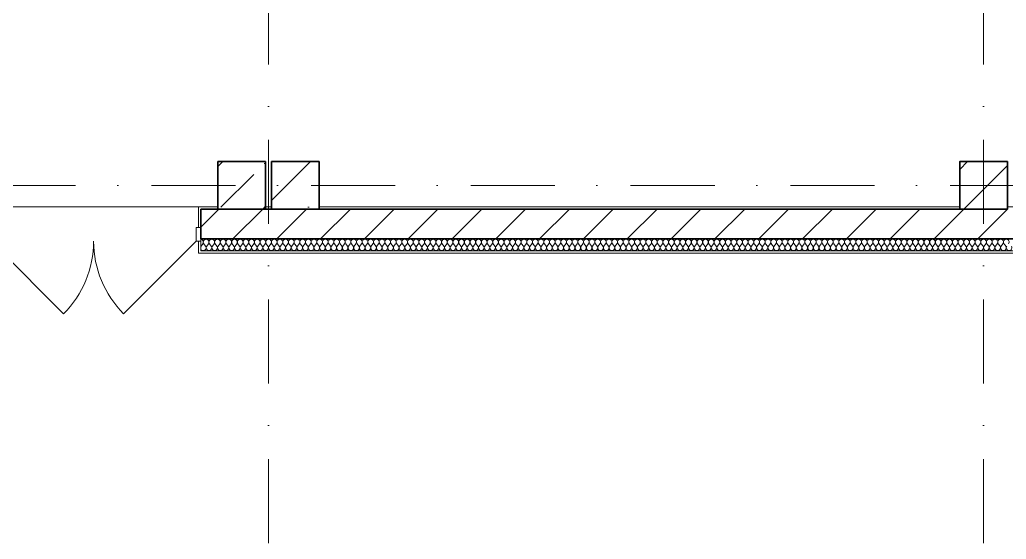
# Model space of a CAD drawing. Header units: millimetres. Extents: x -34838 to 729576, y -214038 to 121482.
# Drawn here: x 546354 to 554632, y -100710 to -96347 of the extents above; entities that cross this region are included whole.
import ezdxf
from ezdxf.enums import TextEntityAlignment as Align

# ---------------------------------------------------------------- set-up
doc = ezdxf.new("R2010")
doc.units = ezdxf.units.MM
doc.header["$MEASUREMENT"] = 0
doc.linetypes.add('Штрихпунктирная', pattern=[1340.555525, 705.555534, -352.777767, 0, -282.222223])
for name, color, linetype, lineweight in [('0_Ном._пера__1', 7, 'Continuous', 13), ('А _ ОСІ КООРДИНАЦІЙНІ.3D_Ном._пера__105', 7, 'Continuous', 13), ('А _ ОСІ КООРДИНАЦІЙНІ.3D_Ном._пера__25', 7, 'Continuous', 0), ('АБ _ 0 _ СТІНИ _ НАВІСНІ .3D_Ном._пера__171', 7, 'Continuous', 13), ('АБ _ 0 _ СТІНИ _ НАВІСНІ .3D_Ном._пера__27', 7, 'Continuous', 35), ('АБ _ 0 _ СТІНИ _ НАВІСНІ .3D_Ном._пера__67', 7, 'Continuous', 15), ('АБ _ 0 _ СТІНИ _ НАВІСНІ .3D_Ном._пера__87', 7, 'Continuous', 13), ('АБ _ 1 _ КОЛОНИ _ КБ.3D_Ном._пера__28', 7, 'Continuous', 35), ('Двери ARCHICAD_Ном._пера__1', 7, 'Continuous', 13), ('Двери ARCHICAD_Ном._пера__23', 7, 'Continuous', 20), ('Двери ARCHICAD_Ном._пера__27', 7, 'Continuous', 35), ('Двери ARCHICAD_Ном._пера__3', 7, 'Continuous', 15), ('Двери ARCHICAD_Ном._пера__67', 7, 'Continuous', 15), ('Двери ARCHICAD_Ном._пера__87', 7, 'Continuous', 13)]:
    doc.layers.add(name, color=color, linetype=linetype, lineweight=lineweight)
for name, color, linetype in [('А _ ОСІ КООРДИНАЦІЙНІ.3D', 7, 'Continuous'), ('АБ _ 0 _ СТІНИ _ НАВІСНІ .3D', 7, 'Continuous'), ('АБ _ 1 _ КОЛОНИ _ КБ.3D', 7, 'Continuous'), ('АП _ ТЕП _ ЗОНИ ПРИМІЩЕНЬ .3D', 7, 'Continuous'), ('Двери ARCHICAD', 7, 'Continuous')]:
    doc.layers.add(name, color=color, linetype=linetype)
doc.styles.add('СГЕНЕРИР_СТИЛЬ_1', font='Arial.ttf')
pattern_1 = [(45, (518441.76, -97737.7), (-367.6955, 367.6955), []), (45, (518257.9, -97553.85), (-367.6955, 367.6955), [390, -130, 0, -130])]

# ---------------------------------------------------------------- blocks, each defined once
blk = doc.blocks.new('*X344', base_point=(518441.8, -97737.7))
at = {"layer": 'АБ _ 0 _ СТІНИ _ НАВІСНІ .3D_Ном._пера__171', "color": 7, "linetype": 'Continuous', "lineweight": 13}
for p, q in [((547875.1, -98247.2), (547889.4, -98228.2)), ((547913.2, -98247.2), (547898.9, -98228.2)), ((547922.7, -98247.2), (547937, -98228.2)), ((547960.8, -98247.2), (547946.5, -98228.2)), ((547970.3, -98247.2), (547984.6, -98228.2)), ((548008.4, -98247.2), (547994.1, -98228.2)), ((548018, -98247.2), (548032.2, -98228.2)), ((548056, -98247.2), (548041.8, -98228.2)), ((548065.6, -98247.2), (548079.9, -98228.2)), ((548103.7, -98247.2), (548089.4, -98228.2)), ((548113.2, -98247.2), (548127.5, -98228.2)), ((548151.3, -98247.2), (548137, -98228.2)), ((548160.8, -98247.2), (548175.1, -98228.2)), ((548198.9, -98247.2), (548184.6, -98228.2)), ((548208.4, -98247.2), (548222.7, -98228.2)), ((548246.5, -98247.2), (548232.2, -98228.2)), ((548256, -98247.2), (548270.3, -98228.2)), ((548294.1, -98247.2), (548279.9, -98228.2)), ((548303.7, -98247.2), (548318, -98228.2)), ((548341.8, -98247.2), (548327.5, -98228.2)), ((548351.3, -98247.2), (548365.6, -98228.2)), ((548389.4, -98247.2), (548375.1, -98228.2)), ((548398.9, -98247.2), (548413.2, -98228.2)), ((548437, -98247.2), (548422.7, -98228.2)), ((548446.5, -98247.2), (548460.8, -98228.2)), ((548484.6, -98247.2), (548470.3, -98228.2)), ((548494.1, -98247.2), (548508.4, -98228.2)), ((548532.2, -98247.2), (548518, -98228.2)), ((548541.8, -98247.2), (548556, -98228.2)), ((548579.9, -98247.2), (548565.6, -98228.2)), ((548589.4, -98247.2), (548603.7, -98228.2)), ((548627.5, -98247.2), (548613.2, -98228.2)), ((548637, -98247.2), (548651.3, -98228.2)), ((548675.1, -98247.2), (548660.8, -98228.2)), ((548684.6, -98247.2), (548698.9, -98228.2)), ((548722.7, -98247.2), (548708.4, -98228.2)), ((548732.2, -98247.2), (548746.5, -98228.2)), ((548770.3, -98247.2), (548756, -98228.2)), ((548779.9, -98247.2), (548794.1, -98228.2)), ((548818, -98247.2), (548803.7, -98228.2)), ((548827.5, -98247.2), (548841.8, -98228.2)), ((548865.6, -98247.2), (548851.3, -98228.2)), ((548875.1, -98247.2), (548889.4, -98228.2)), ((548913.2, -98247.2), (548898.9, -98228.2)), ((548922.7, -98247.2), (548937, -98228.2)), ((548960.8, -98247.2), (548946.5, -98228.2)), ((548970.3, -98247.2), (548984.6, -98228.2)), ((549008.4, -98247.2), (548994.1, -98228.2)), ((549018, -98247.2), (549032.2, -98228.2)), ((549056, -98247.2), (549041.8, -98228.2)), ((549065.6, -98247.2), (549079.9, -98228.2)), ((549103.7, -98247.2), (549089.4, -98228.2)), ((549113.2, -98247.2), (549127.5, -98228.2)), ((549151.3, -98247.2), (549137, -98228.2)), ((549160.8, -98247.2), (549175.1, -98228.2)), ((549198.9, -98247.2), (549184.6, -98228.2)), ((549208.4, -98247.2), (549222.7, -98228.2)), ((549246.5, -98247.2), (549232.2, -98228.2)), ((549256, -98247.2), (549270.3, -98228.2)), ((549294.1, -98247.2), (549279.9, -98228.2)), ((549303.7, -98247.2), (549318, -98228.2)), ((549341.8, -98247.2), (549327.5, -98228.2)), ((549351.3, -98247.2), (549365.6, -98228.2)), ((549389.4, -98247.2), (549375.1, -98228.2)), ((549398.9, -98247.2), (549413.2, -98228.2)), ((549437, -98247.2), (549422.7, -98228.2)), ((549446.5, -98247.2), (549460.8, -98228.2)), ((549484.6, -98247.2), (549470.3, -98228.2)), ((549494.1, -98247.2), (549508.4, -98228.2)), ((549532.2, -98247.2), (549518, -98228.2)), ((549541.8, -98247.2), (549556, -98228.2)), ((549579.9, -98247.2), (549565.6, -98228.2)), ((549589.4, -98247.2), (549603.7, -98228.2)), ((549627.5, -98247.2), (549613.2, -98228.2)), ((549637, -98247.2), (549651.3, -98228.2)), ((549675.1, -98247.2), (549660.8, -98228.2)), ((549684.6, -98247.2), (549698.9, -98228.2)), ((549722.7, -98247.2), (549708.4, -98228.2)), ((549732.2, -98247.2), (549746.5, -98228.2)), ((549770.3, -98247.2), (549756, -98228.2)), ((549779.9, -98247.2), (549794.1, -98228.2)), ((549818, -98247.2), (549803.7, -98228.2)), ((549827.5, -98247.2), (549841.8, -98228.2)), ((549865.6, -98247.2), (549851.3, -98228.2)), ((549875.1, -98247.2), (549889.4, -98228.2)), ((549913.2, -98247.2), (549898.9, -98228.2)), ((549922.7, -98247.2), (549937, -98228.2)), ((549960.8, -98247.2), (549946.5, -98228.2)), ((549970.3, -98247.2), (549984.6, -98228.2)), ((550008.4, -98247.2), (549994.1, -98228.2)), ((550018, -98247.2), (550032.2, -98228.2)), ((550056, -98247.2), (550041.8, -98228.2)), ((550065.6, -98247.2), (550079.9, -98228.2)), ((550103.7, -98247.2), (550089.4, -98228.2)), ((550113.2, -98247.2), (550127.5, -98228.2)), ((550151.3, -98247.2), (550137, -98228.2)), ((550160.8, -98247.2), (550175.1, -98228.2)), ((550198.9, -98247.2), (550184.6, -98228.2)), ((550208.4, -98247.2), (550222.7, -98228.2)), ((550246.5, -98247.2), (550232.2, -98228.2)), ((550256, -98247.2), (550270.3, -98228.2)), ((550294.1, -98247.2), (550279.9, -98228.2)), ((550303.7, -98247.2), (550318, -98228.2)), ((550341.8, -98247.2), (550327.5, -98228.2)), ((550351.3, -98247.2), (550365.6, -98228.2)), ((550389.4, -98247.2), (550375.1, -98228.2)), ((550398.9, -98247.2), (550413.2, -98228.2)), ((550437, -98247.2), (550422.7, -98228.2)), ((550446.5, -98247.2), (550460.8, -98228.2)), ((550484.6, -98247.2), (550470.3, -98228.2)), ((550494.1, -98247.2), (550508.4, -98228.2)), ((550532.2, -98247.2), (550518, -98228.2)), ((550541.8, -98247.2), (550556, -98228.2)), ((550579.9, -98247.2), (550565.6, -98228.2)), ((550589.4, -98247.2), (550603.7, -98228.2)), ((550627.5, -98247.2), (550613.2, -98228.2)), ((550637, -98247.2), (550651.3, -98228.2)), ((550675.1, -98247.2), (550660.8, -98228.2)), ((550684.6, -98247.2), (550698.9, -98228.2)), ((550722.7, -98247.2), (550708.4, -98228.2)), ((550732.2, -98247.2), (550746.5, -98228.2)), ((550770.3, -98247.2), (550756, -98228.2)), ((550779.9, -98247.2), (550794.1, -98228.2)), ((550818, -98247.2), (550803.7, -98228.2)), ((550827.5, -98247.2), (550841.8, -98228.2)), ((550865.6, -98247.2), (550851.3, -98228.2)), ((550875.1, -98247.2), (550889.4, -98228.2)), ((550913.2, -98247.2), (550898.9, -98228.2)), ((550922.7, -98247.2), (550937, -98228.2)), ((550960.8, -98247.2), (550946.5, -98228.2)), ((550970.3, -98247.2), (550984.6, -98228.2)), ((551008.4, -98247.2), (550994.1, -98228.2)), ((551018, -98247.2), (551032.2, -98228.2)), ((551056, -98247.2), (551041.8, -98228.2)), ((551065.6, -98247.2), (551079.9, -98228.2)), ((551103.7, -98247.2), (551089.4, -98228.2)), ((551113.2, -98247.2), (551127.5, -98228.2)), ((551151.3, -98247.2), (551137, -98228.2)), ((551160.8, -98247.2), (551175.1, -98228.2)), ((551198.9, -98247.2), (551184.6, -98228.2)), ((551208.4, -98247.2), (551222.7, -98228.2)), ((551246.5, -98247.2), (551232.2, -98228.2)), ((551256, -98247.2), (551270.3, -98228.2)), ((551294.1, -98247.2), (551279.9, -98228.2)), ((551303.7, -98247.2), (551318, -98228.2)), ((551341.8, -98247.2), (551327.5, -98228.2)), ((551351.3, -98247.2), (551365.6, -98228.2)), ((551389.4, -98247.2), (551375.1, -98228.2)), ((551398.9, -98247.2), (551413.2, -98228.2)), ((551437, -98247.2), (551422.7, -98228.2)), ((551446.5, -98247.2), (551460.8, -98228.2)), ((551484.6, -98247.2), (551470.3, -98228.2)), ((551494.1, -98247.2), (551508.4, -98228.2)), ((551532.2, -98247.2), (551518, -98228.2)), ((551541.8, -98247.2), (551556, -98228.2)), ((551579.9, -98247.2), (551565.6, -98228.2)), ((551589.4, -98247.2), (551603.7, -98228.2)), ((551627.5, -98247.2), (551613.2, -98228.2)), ((551637, -98247.2), (551651.3, -98228.2)), ((551675.1, -98247.2), (551660.8, -98228.2)), ((551684.6, -98247.2), (551698.9, -98228.2)), ((551722.7, -98247.2), (551708.4, -98228.2)), ((551732.2, -98247.2), (551746.5, -98228.2)), ((551770.3, -98247.2), (551756, -98228.2)), ((551779.9, -98247.2), (551794.1, -98228.2)), ((551818, -98247.2), (551803.7, -98228.2)), ((551827.5, -98247.2), (551841.8, -98228.2)), ((551865.6, -98247.2), (551851.3, -98228.2)), ((551875.1, -98247.2), (551889.4, -98228.2)), ((551913.2, -98247.2), (551898.9, -98228.2)), ((551922.7, -98247.2), (551937, -98228.2)), ((551960.8, -98247.2), (551946.5, -98228.2)), ((551970.3, -98247.2), (551984.6, -98228.2)), ((552008.4, -98247.2), (551994.1, -98228.2)), ((552018, -98247.2), (552032.2, -98228.2)), ((552056, -98247.2), (552041.8, -98228.2)), ((552065.6, -98247.2), (552079.9, -98228.2)), ((552103.7, -98247.2), (552089.4, -98228.2)), ((552113.2, -98247.2), (552127.5, -98228.2)), ((552151.3, -98247.2), (552137, -98228.2)), ((552160.8, -98247.2), (552175.1, -98228.2)), ((552198.9, -98247.2), (552184.6, -98228.2)), ((552208.4, -98247.2), (552222.7, -98228.2)), ((552246.5, -98247.2), (552232.2, -98228.2)), ((552256, -98247.2), (552270.3, -98228.2)), ((552294.1, -98247.2), (552279.9, -98228.2)), ((552303.7, -98247.2), (552318, -98228.2)), ((552341.8, -98247.2), (552327.5, -98228.2)), ((552351.3, -98247.2), (552365.6, -98228.2)), ((552389.4, -98247.2), (552375.1, -98228.2)), ((552398.9, -98247.2), (552413.2, -98228.2)), ((552437, -98247.2), (552422.7, -98228.2)), ((552446.5, -98247.2), (552460.8, -98228.2)), ((552484.6, -98247.2), (552470.3, -98228.2)), ((552494.1, -98247.2), (552508.4, -98228.2)), ((552532.2, -98247.2), (552518, -98228.2)), ((552541.8, -98247.2), (552556, -98228.2)), ((552579.9, -98247.2), (552565.6, -98228.2)), ((552589.4, -98247.2), (552603.7, -98228.2)), ((552627.5, -98247.2), (552613.2, -98228.2)), ((552637, -98247.2), (552651.3, -98228.2)), ((552675.1, -98247.2), (552660.8, -98228.2)), ((552684.6, -98247.2), (552698.9, -98228.2)), ((552722.7, -98247.2), (552708.4, -98228.2)), ((552732.2, -98247.2), (552746.5, -98228.2)), ((552770.3, -98247.2), (552756, -98228.2)), ((552779.9, -98247.2), (552794.1, -98228.2)), ((552818, -98247.2), (552803.7, -98228.2)), ((552827.5, -98247.2), (552841.8, -98228.2)), ((552865.6, -98247.2), (552851.3, -98228.2)), ((552875.1, -98247.2), (552889.4, -98228.2)), ((552913.2, -98247.2), (552898.9, -98228.2)), ((552922.7, -98247.2), (552937, -98228.2)), ((552960.8, -98247.2), (552946.5, -98228.2)), ((552970.3, -98247.2), (552984.6, -98228.2)), ((553008.4, -98247.2), (552994.1, -98228.2)), ((553018, -98247.2), (553032.2, -98228.2)), ((553056, -98247.2), (553041.8, -98228.2)), ((553065.6, -98247.2), (553079.9, -98228.2)), ((553103.7, -98247.2), (553089.4, -98228.2)), ((553113.2, -98247.2), (553127.5, -98228.2)), ((553151.3, -98247.2), (553137, -98228.2)), ((553160.8, -98247.2), (553175.1, -98228.2)), ((553198.9, -98247.2), (553184.6, -98228.2)), ((553208.4, -98247.2), (553222.7, -98228.2)), ((553246.5, -98247.2), (553232.2, -98228.2)), ((553256, -98247.2), (553270.3, -98228.2)), ((553294.1, -98247.2), (553279.9, -98228.2)), ((553303.7, -98247.2), (553318, -98228.2)), ((553341.8, -98247.2), (553327.5, -98228.2)), ((553351.3, -98247.2), (553365.6, -98228.2)), ((553389.4, -98247.2), (553375.1, -98228.2)), ((553398.9, -98247.2), (553413.2, -98228.2)), ((553437, -98247.2), (553422.7, -98228.2)), ((553446.5, -98247.2), (553460.8, -98228.2)), ((553484.6, -98247.2), (553470.3, -98228.2)), ((553494.1, -98247.2), (553508.4, -98228.2)), ((553532.2, -98247.2), (553518, -98228.2)), ((553541.8, -98247.2), (553556, -98228.2)), ((553579.9, -98247.2), (553565.6, -98228.2)), ((553589.4, -98247.2), (553603.7, -98228.2)), ((553627.5, -98247.2), (553613.2, -98228.2)), ((553637, -98247.2), (553651.3, -98228.2)), ((553675.1, -98247.2), (553660.8, -98228.2)), ((553684.6, -98247.2), (553698.9, -98228.2)), ((553722.7, -98247.2), (553708.4, -98228.2)), ((553732.2, -98247.2), (553746.5, -98228.2)), ((553770.3, -98247.2), (553756, -98228.2)), ((553779.9, -98247.2), (553794.1, -98228.2)), ((553818, -98247.2), (553803.7, -98228.2)), ((553827.5, -98247.2), (553841.8, -98228.2)), ((553865.6, -98247.2), (553851.3, -98228.2)), ((553875.1, -98247.2), (553889.4, -98228.2)), ((553913.2, -98247.2), (553898.9, -98228.2)), ((553922.7, -98247.2), (553937, -98228.2)), ((553960.8, -98247.2), (553946.5, -98228.2)), ((553970.3, -98247.2), (553984.6, -98228.2)), ((554008.4, -98247.2), (553994.1, -98228.2)), ((554018, -98247.2), (554032.2, -98228.2)), ((554056, -98247.2), (554041.8, -98228.2)), ((554065.6, -98247.2), (554079.9, -98228.2)), ((554103.7, -98247.2), (554089.4, -98228.2)), ((554113.2, -98247.2), (554127.5, -98228.2)), ((554151.3, -98247.2), (554137, -98228.2)), ((554160.8, -98247.2), (554175.1, -98228.2)), ((554198.9, -98247.2), (554184.6, -98228.2)), ((554208.4, -98247.2), (554222.7, -98228.2)), ((554246.5, -98247.2), (554232.2, -98228.2)), ((554256, -98247.2), (554270.3, -98228.2)), ((554294.1, -98247.2), (554279.9, -98228.2)), ((554303.7, -98247.2), (554318, -98228.2)), ((554341.8, -98247.2), (554327.5, -98228.2)), ((554351.3, -98247.2), (554365.6, -98228.2)), ((554389.4, -98247.2), (554375.1, -98228.2)), ((554398.9, -98247.2), (554413.2, -98228.2)), ((554437, -98247.2), (554422.7, -98228.2)), ((554446.5, -98247.2), (554460.8, -98228.2)), ((554484.6, -98247.2), (554470.3, -98228.2)), ((554494.1, -98247.2), (554508.4, -98228.2)), ((554532.2, -98247.2), (554518, -98228.2)), ((554541.8, -98247.2), (554556, -98228.2)), ((554579.9, -98247.2), (554565.6, -98228.2)), ((554589.4, -98247.2), (554603.7, -98228.2)), ((554627.5, -98247.2), (554613.2, -98228.2))]:
    blk.add_line(p, q, dxfattribs=at)
for centre, start, end in [((547870.3, -98213.9), 323.1301, 81.93542), ((547894.1, -98261.5), 143.1301, 149.28413), ((547894.1, -98261.5), 210.71587, 36.8699), ((547918, -98213.9), 90, 216.8699), ((547918, -98213.9), 323.1301, 90), ((547941.8, -98261.5), 143.1301, 36.8699), ((547965.6, -98213.9), 90, 216.8699), ((547965.6, -98213.9), 323.1301, 90), ((547989.4, -98261.5), 143.1301, 36.8699), ((548013.2, -98213.9), 90, 216.8699), ((548013.2, -98213.9), 323.1301, 90), ((548037, -98261.5), 143.1301, 36.8699), ((548060.8, -98213.9), 90, 216.8699), ((548060.8, -98213.9), 323.1301, 90), ((548084.6, -98261.5), 143.1301, 36.8699), ((548108.4, -98213.9), 90, 216.8699), ((548108.4, -98213.9), 323.1301, 90), ((548132.2, -98261.5), 143.1301, 36.8699), ((548156, -98213.9), 90, 216.8699), ((548156, -98213.9), 323.1301, 90), ((548179.9, -98261.5), 143.1301, 36.8699), ((548203.7, -98213.9), 90, 216.8699), ((548203.7, -98213.9), 323.1301, 90), ((548227.5, -98261.5), 143.1301, 36.8699), ((548251.3, -98213.9), 90, 216.8699), ((548251.3, -98213.9), 323.1301, 90), ((548275.1, -98261.5), 143.1301, 36.8699), ((548298.9, -98213.9), 90, 216.8699), ((548298.9, -98213.9), 323.1301, 90), ((548322.7, -98261.5), 143.1301, 36.8699), ((548346.5, -98213.9), 90, 216.8699), ((548346.5, -98213.9), 323.1301, 90), ((548370.3, -98261.5), 143.1301, 36.8699), ((548394.1, -98213.9), 90, 216.8699), ((548394.1, -98213.9), 323.1301, 90), ((548418, -98261.5), 143.1301, 36.8699), ((548441.8, -98213.9), 90, 216.8699), ((548441.8, -98213.9), 323.1301, 90), ((548465.6, -98261.5), 143.1301, 36.8699), ((548489.4, -98213.9), 90, 216.8699), ((548489.4, -98213.9), 323.1301, 90), ((548513.2, -98261.5), 143.1301, 36.8699), ((548537, -98213.9), 90, 216.8699), ((548537, -98213.9), 323.1301, 90), ((548560.8, -98261.5), 143.1301, 36.8699), ((548584.6, -98213.9), 90, 216.8699), ((548584.6, -98213.9), 323.1301, 90), ((548608.4, -98261.5), 143.1301, 36.8699), ((548632.2, -98213.9), 90, 216.8699), ((548632.2, -98213.9), 323.1301, 90), ((548656, -98261.5), 143.1301, 36.8699), ((548679.9, -98213.9), 90, 216.8699), ((548679.9, -98213.9), 323.1301, 90), ((548703.7, -98261.5), 143.1301, 36.8699), ((548727.5, -98213.9), 90, 216.8699), ((548727.5, -98213.9), 323.1301, 90), ((548751.3, -98261.5), 143.1301, 36.8699), ((548775.1, -98213.9), 90, 216.8699), ((548775.1, -98213.9), 323.1301, 90), ((548798.9, -98261.5), 143.1301, 36.8699), ((548822.7, -98213.9), 90, 216.8699), ((548822.7, -98213.9), 323.1301, 90), ((548846.5, -98261.5), 143.1301, 36.8699), ((548870.3, -98213.9), 90, 216.8699), ((548870.3, -98213.9), 323.1301, 90), ((548894.1, -98261.5), 143.1301, 36.8699), ((548918, -98213.9), 90, 216.8699), ((548918, -98213.9), 323.1301, 90), ((548941.8, -98261.5), 143.1301, 36.8699), ((548965.6, -98213.9), 90, 216.8699), ((548965.6, -98213.9), 323.1301, 90), ((548989.4, -98261.5), 143.1301, 36.8699), ((549013.2, -98213.9), 90, 216.8699), ((549013.2, -98213.9), 323.1301, 90), ((549037, -98261.5), 143.1301, 36.8699), ((549060.8, -98213.9), 90, 216.8699), ((549060.8, -98213.9), 323.1301, 90), ((549084.6, -98261.5), 143.1301, 36.8699), ((549108.4, -98213.9), 90, 216.8699), ((549108.4, -98213.9), 323.1301, 90), ((549132.2, -98261.5), 143.1301, 36.8699), ((549156, -98213.9), 90, 216.8699), ((549156, -98213.9), 323.1301, 90), ((549179.9, -98261.5), 143.1301, 36.8699), ((549203.7, -98213.9), 90, 216.8699), ((549203.7, -98213.9), 323.1301, 90), ((549227.5, -98261.5), 143.1301, 36.8699), ((549251.3, -98213.9), 90, 216.8699), ((549251.3, -98213.9), 323.1301, 90), ((549275.1, -98261.5), 143.1301, 36.8699), ((549298.9, -98213.9), 90, 216.8699), ((549298.9, -98213.9), 323.1301, 90), ((549322.7, -98261.5), 143.1301, 36.8699), ((549346.5, -98213.9), 90, 216.8699), ((549346.5, -98213.9), 323.1301, 90), ((549370.3, -98261.5), 143.1301, 36.8699), ((549394.1, -98213.9), 90, 216.8699), ((549394.1, -98213.9), 323.1301, 90), ((549418, -98261.5), 143.1301, 36.8699), ((549441.8, -98213.9), 90, 216.8699), ((549441.8, -98213.9), 323.1301, 90), ((549465.6, -98261.5), 143.1301, 36.8699), ((549489.4, -98213.9), 90, 216.8699), ((549489.4, -98213.9), 323.1301, 90), ((549513.2, -98261.5), 143.1301, 36.8699), ((549537, -98213.9), 90, 216.8699), ((549537, -98213.9), 323.1301, 90), ((549560.8, -98261.5), 143.1301, 36.8699), ((549584.6, -98213.9), 90, 216.8699), ((549584.6, -98213.9), 323.1301, 90), ((549608.4, -98261.5), 143.1301, 36.8699), ((549632.2, -98213.9), 90, 216.8699), ((549632.2, -98213.9), 323.1301, 90), ((549656, -98261.5), 143.1301, 36.8699), ((549679.9, -98213.9), 90, 216.8699), ((549679.9, -98213.9), 323.1301, 90), ((549703.7, -98261.5), 143.1301, 36.8699), ((549727.5, -98213.9), 90, 216.8699), ((549727.5, -98213.9), 323.1301, 90), ((549751.3, -98261.5), 143.1301, 36.8699), ((549775.1, -98213.9), 90, 216.8699), ((549775.1, -98213.9), 323.1301, 90), ((549798.9, -98261.5), 143.1301, 36.8699), ((549822.7, -98213.9), 90, 216.8699), ((549822.7, -98213.9), 323.1301, 90), ((549846.5, -98261.5), 143.1301, 36.8699), ((549870.3, -98213.9), 90, 216.8699), ((549870.3, -98213.9), 323.1301, 90), ((549894.1, -98261.5), 143.1301, 36.8699), ((549918, -98213.9), 90, 216.8699), ((549918, -98213.9), 323.1301, 90), ((549941.8, -98261.5), 143.1301, 36.8699), ((549965.6, -98213.9), 90, 216.8699), ((549965.6, -98213.9), 323.1301, 90), ((549989.4, -98261.5), 143.1301, 36.8699), ((550013.2, -98213.9), 90, 216.8699), ((550013.2, -98213.9), 323.1301, 90), ((550037, -98261.5), 143.1301, 36.8699), ((550060.8, -98213.9), 90, 216.8699), ((550060.8, -98213.9), 323.1301, 90), ((550084.6, -98261.5), 143.1301, 36.8699), ((550108.4, -98213.9), 90, 216.8699), ((550108.4, -98213.9), 323.1301, 90), ((550132.2, -98261.5), 143.1301, 36.8699), ((550156, -98213.9), 90, 216.8699), ((550156, -98213.9), 323.1301, 90), ((550179.9, -98261.5), 143.1301, 36.8699), ((550203.7, -98213.9), 90, 216.8699), ((550203.7, -98213.9), 323.1301, 90), ((550227.5, -98261.5), 143.1301, 36.8699), ((550251.3, -98213.9), 90, 216.8699), ((550251.3, -98213.9), 323.1301, 90), ((550275.1, -98261.5), 143.1301, 36.8699), ((550298.9, -98213.9), 90, 216.8699), ((550298.9, -98213.9), 323.1301, 90), ((550322.7, -98261.5), 143.1301, 36.8699), ((550346.5, -98213.9), 90, 216.8699), ((550346.5, -98213.9), 323.1301, 90), ((550370.3, -98261.5), 143.1301, 36.8699), ((550394.1, -98213.9), 90, 216.8699), ((550394.1, -98213.9), 323.1301, 90), ((550418, -98261.5), 143.1301, 36.8699), ((550441.8, -98213.9), 90, 216.8699), ((550441.8, -98213.9), 323.1301, 90), ((550465.6, -98261.5), 143.1301, 36.8699), ((550489.4, -98213.9), 90, 216.8699), ((550489.4, -98213.9), 323.1301, 90), ((550513.2, -98261.5), 143.1301, 36.8699), ((550537, -98213.9), 90, 216.8699), ((550537, -98213.9), 323.1301, 90), ((550560.8, -98261.5), 143.1301, 36.8699), ((550584.6, -98213.9), 90, 216.8699), ((550584.6, -98213.9), 323.1301, 90), ((550608.4, -98261.5), 143.1301, 36.8699), ((550632.2, -98213.9), 90, 216.8699), ((550632.2, -98213.9), 323.1301, 90), ((550656, -98261.5), 143.1301, 36.8699), ((550679.9, -98213.9), 90, 216.8699), ((550679.9, -98213.9), 323.1301, 90), ((550703.7, -98261.5), 143.1301, 36.8699), ((550727.5, -98213.9), 90, 216.8699), ((550727.5, -98213.9), 323.1301, 90), ((550751.3, -98261.5), 143.1301, 36.8699), ((550775.1, -98213.9), 90, 216.8699), ((550775.1, -98213.9), 323.1301, 90), ((550798.9, -98261.5), 143.1301, 36.8699), ((550822.7, -98213.9), 90, 216.8699), ((550822.7, -98213.9), 323.1301, 90), ((550846.5, -98261.5), 143.1301, 36.8699), ((550870.3, -98213.9), 90, 216.8699), ((550870.3, -98213.9), 323.1301, 90), ((550894.1, -98261.5), 143.1301, 36.8699), ((550918, -98213.9), 90, 216.8699), ((550918, -98213.9), 323.1301, 90), ((550941.8, -98261.5), 143.1301, 36.8699), ((550965.6, -98213.9), 90, 216.8699), ((550965.6, -98213.9), 323.1301, 90), ((550989.4, -98261.5), 143.1301, 36.8699), ((551013.2, -98213.9), 90, 216.8699), ((551013.2, -98213.9), 323.1301, 90), ((551037, -98261.5), 143.1301, 36.8699), ((551060.8, -98213.9), 90, 216.8699), ((551060.8, -98213.9), 323.1301, 90), ((551084.6, -98261.5), 143.1301, 36.8699), ((551108.4, -98213.9), 90, 216.8699), ((551108.4, -98213.9), 323.1301, 90), ((551132.2, -98261.5), 143.1301, 36.8699), ((551156, -98213.9), 90, 216.8699), ((551156, -98213.9), 323.1301, 90), ((551179.9, -98261.5), 143.1301, 36.8699), ((551203.7, -98213.9), 90, 216.8699), ((551203.7, -98213.9), 323.1301, 90), ((551227.5, -98261.5), 143.1301, 36.8699), ((551251.3, -98213.9), 90, 216.8699), ((551251.3, -98213.9), 323.1301, 90), ((551275.1, -98261.5), 143.1301, 36.8699), ((551298.9, -98213.9), 90, 216.8699), ((551298.9, -98213.9), 323.1301, 90), ((551322.7, -98261.5), 143.1301, 36.8699), ((551346.5, -98213.9), 90, 216.8699), ((551346.5, -98213.9), 323.1301, 90), ((551370.3, -98261.5), 143.1301, 36.8699), ((551394.1, -98213.9), 90, 216.8699), ((551394.1, -98213.9), 323.1301, 90), ((551418, -98261.5), 143.1301, 36.8699), ((551441.8, -98213.9), 90, 216.8699), ((551441.8, -98213.9), 323.1301, 90), ((551465.6, -98261.5), 143.1301, 36.8699), ((551489.4, -98213.9), 90, 216.8699), ((551489.4, -98213.9), 323.1301, 90), ((551513.2, -98261.5), 143.1301, 36.8699), ((551537, -98213.9), 90, 216.8699), ((551537, -98213.9), 323.1301, 90), ((551560.8, -98261.5), 143.1301, 36.8699), ((551584.6, -98213.9), 90, 216.8699), ((551584.6, -98213.9), 323.1301, 90), ((551608.4, -98261.5), 143.1301, 36.8699), ((551632.2, -98213.9), 90, 216.8699), ((551632.2, -98213.9), 323.1301, 90), ((551656, -98261.5), 143.1301, 36.8699), ((551679.9, -98213.9), 90, 216.8699), ((551679.9, -98213.9), 323.1301, 90), ((551703.7, -98261.5), 143.1301, 36.8699), ((551727.5, -98213.9), 90, 216.8699), ((551727.5, -98213.9), 323.1301, 90), ((551751.3, -98261.5), 143.1301, 36.8699), ((551775.1, -98213.9), 90, 216.8699), ((551775.1, -98213.9), 323.1301, 90), ((551798.9, -98261.5), 143.1301, 36.8699), ((551822.7, -98213.9), 90, 216.8699), ((551822.7, -98213.9), 323.1301, 90), ((551846.5, -98261.5), 143.1301, 36.8699), ((551870.3, -98213.9), 90, 216.8699), ((551870.3, -98213.9), 323.1301, 90), ((551894.1, -98261.5), 143.1301, 36.8699), ((551918, -98213.9), 90, 216.8699), ((551918, -98213.9), 323.1301, 90), ((551941.8, -98261.5), 143.1301, 36.8699), ((551965.6, -98213.9), 90, 216.8699), ((551965.6, -98213.9), 323.1301, 90), ((551989.4, -98261.5), 143.1301, 36.8699), ((552013.2, -98213.9), 90, 216.8699), ((552013.2, -98213.9), 323.1301, 90), ((552037, -98261.5), 143.1301, 36.8699), ((552060.8, -98213.9), 90, 216.8699), ((552060.8, -98213.9), 323.1301, 90), ((552084.6, -98261.5), 143.1301, 36.8699), ((552108.4, -98213.9), 90, 216.8699), ((552108.4, -98213.9), 323.1301, 90), ((552132.2, -98261.5), 143.1301, 36.8699), ((552156, -98213.9), 90, 216.8699), ((552156, -98213.9), 323.1301, 90), ((552179.9, -98261.5), 143.1301, 36.8699), ((552203.7, -98213.9), 90, 216.8699), ((552203.7, -98213.9), 323.1301, 90), ((552227.5, -98261.5), 143.1301, 36.8699), ((552251.3, -98213.9), 90, 216.8699), ((552251.3, -98213.9), 323.1301, 90), ((552275.1, -98261.5), 143.1301, 36.8699), ((552298.9, -98213.9), 90, 216.8699), ((552298.9, -98213.9), 323.1301, 90), ((552322.7, -98261.5), 143.1301, 36.8699), ((552346.5, -98213.9), 90, 216.8699), ((552346.5, -98213.9), 323.1301, 90), ((552370.3, -98261.5), 143.1301, 36.8699), ((552394.1, -98213.9), 90, 216.8699), ((552394.1, -98213.9), 323.1301, 90), ((552418, -98261.5), 143.1301, 36.8699), ((552441.8, -98213.9), 90, 216.8699), ((552441.8, -98213.9), 323.1301, 90), ((552465.6, -98261.5), 143.1301, 36.8699), ((552489.4, -98213.9), 90, 216.8699), ((552489.4, -98213.9), 323.1301, 90), ((552513.2, -98261.5), 143.1301, 36.8699), ((552537, -98213.9), 90, 216.8699), ((552537, -98213.9), 323.1301, 90), ((552560.8, -98261.5), 143.1301, 36.8699), ((552584.6, -98213.9), 90, 216.8699), ((552584.6, -98213.9), 323.1301, 90), ((552608.4, -98261.5), 143.1301, 36.8699), ((552632.2, -98213.9), 90, 216.8699), ((552632.2, -98213.9), 323.1301, 90), ((552656, -98261.5), 143.1301, 36.8699), ((552679.9, -98213.9), 90, 216.8699), ((552679.9, -98213.9), 323.1301, 90), ((552703.7, -98261.5), 143.1301, 36.8699), ((552727.5, -98213.9), 90, 216.8699), ((552727.5, -98213.9), 323.1301, 90), ((552751.3, -98261.5), 143.1301, 36.8699), ((552775.1, -98213.9), 90, 216.8699), ((552775.1, -98213.9), 323.1301, 90), ((552798.9, -98261.5), 143.1301, 36.8699), ((552822.7, -98213.9), 90, 216.8699), ((552822.7, -98213.9), 323.1301, 90), ((552846.5, -98261.5), 143.1301, 36.8699), ((552870.3, -98213.9), 90, 216.8699), ((552870.3, -98213.9), 323.1301, 90), ((552894.1, -98261.5), 143.1301, 36.8699), ((552918, -98213.9), 90, 216.8699), ((552918, -98213.9), 323.1301, 90), ((552941.8, -98261.5), 143.1301, 36.8699), ((552965.6, -98213.9), 90, 216.8699), ((552965.6, -98213.9), 323.1301, 90), ((552989.4, -98261.5), 143.1301, 36.8699), ((553013.2, -98213.9), 90, 216.8699), ((553013.2, -98213.9), 323.1301, 90), ((553037, -98261.5), 143.1301, 36.8699), ((553060.8, -98213.9), 90, 216.8699), ((553060.8, -98213.9), 323.1301, 90), ((553084.6, -98261.5), 143.1301, 36.8699), ((553108.4, -98213.9), 90, 216.8699), ((553108.4, -98213.9), 323.1301, 90), ((553132.2, -98261.5), 143.1301, 36.8699), ((553156, -98213.9), 90, 216.8699), ((553156, -98213.9), 323.1301, 90), ((553179.9, -98261.5), 143.1301, 36.8699), ((553203.7, -98213.9), 90, 216.8699), ((553203.7, -98213.9), 323.1301, 90), ((553227.5, -98261.5), 143.1301, 36.8699), ((553251.3, -98213.9), 90, 216.8699), ((553251.3, -98213.9), 323.1301, 90), ((553275.1, -98261.5), 143.1301, 36.8699), ((553298.9, -98213.9), 90, 216.8699), ((553298.9, -98213.9), 323.1301, 90), ((553322.7, -98261.5), 143.1301, 36.8699), ((553346.5, -98213.9), 90, 216.8699), ((553346.5, -98213.9), 323.1301, 90), ((553370.3, -98261.5), 143.1301, 36.8699), ((553394.1, -98213.9), 90, 216.8699), ((553394.1, -98213.9), 323.1301, 90), ((553418, -98261.5), 143.1301, 36.8699), ((553441.8, -98213.9), 90, 216.8699), ((553441.8, -98213.9), 323.1301, 90), ((553465.6, -98261.5), 143.1301, 36.8699), ((553489.4, -98213.9), 90, 216.8699), ((553489.4, -98213.9), 323.1301, 90), ((553513.2, -98261.5), 143.1301, 36.8699), ((553537, -98213.9), 90, 216.8699), ((553537, -98213.9), 323.1301, 90), ((553560.8, -98261.5), 143.1301, 36.8699), ((553584.6, -98213.9), 90, 216.8699), ((553584.6, -98213.9), 323.1301, 90), ((553608.4, -98261.5), 143.1301, 36.8699), ((553632.2, -98213.9), 90, 216.8699), ((553632.2, -98213.9), 323.1301, 90), ((553656, -98261.5), 143.1301, 36.8699), ((553679.9, -98213.9), 90, 216.8699), ((553679.9, -98213.9), 323.1301, 90), ((553703.7, -98261.5), 143.1301, 36.8699), ((553727.5, -98213.9), 90, 216.8699), ((553727.5, -98213.9), 323.1301, 90), ((553751.3, -98261.5), 143.1301, 36.8699), ((553775.1, -98213.9), 90, 216.8699), ((553775.1, -98213.9), 323.1301, 90), ((553798.9, -98261.5), 143.1301, 36.8699), ((553822.7, -98213.9), 90, 216.8699), ((553822.7, -98213.9), 323.1301, 90), ((553846.5, -98261.5), 143.1301, 36.8699), ((553870.3, -98213.9), 90, 216.8699), ((553870.3, -98213.9), 323.1301, 90), ((553894.1, -98261.5), 143.1301, 36.8699), ((553918, -98213.9), 90, 216.8699), ((553918, -98213.9), 323.1301, 90), ((553941.8, -98261.5), 143.1301, 36.8699), ((553965.6, -98213.9), 90, 216.8699), ((553965.6, -98213.9), 323.1301, 90), ((553989.4, -98261.5), 143.1301, 36.8699), ((554013.2, -98213.9), 90, 216.8699), ((554013.2, -98213.9), 323.1301, 90), ((554037, -98261.5), 143.1301, 36.8699), ((554060.8, -98213.9), 90, 216.8699), ((554060.8, -98213.9), 323.1301, 90), ((554084.6, -98261.5), 143.1301, 36.8699), ((554108.4, -98213.9), 90, 216.8699), ((554108.4, -98213.9), 323.1301, 90), ((554132.2, -98261.5), 143.1301, 36.8699), ((554156, -98213.9), 90, 216.8699), ((554156, -98213.9), 323.1301, 90), ((554179.9, -98261.5), 143.1301, 36.8699), ((554203.7, -98213.9), 90, 216.8699), ((554203.7, -98213.9), 323.1301, 90), ((554227.5, -98261.5), 143.1301, 36.8699), ((554251.3, -98213.9), 90, 216.8699), ((554251.3, -98213.9), 323.1301, 90), ((554275.1, -98261.5), 143.1301, 36.8699), ((554298.9, -98213.9), 90, 216.8699), ((554298.9, -98213.9), 323.1301, 90), ((554322.7, -98261.5), 143.1301, 36.8699), ((554346.5, -98213.9), 90, 216.8699), ((554346.5, -98213.9), 323.1301, 90), ((554370.3, -98261.5), 143.1301, 36.8699), ((554394.1, -98213.9), 90, 216.8699), ((554394.1, -98213.9), 323.1301, 90), ((554418, -98261.5), 143.1301, 36.8699), ((554441.8, -98213.9), 90, 216.8699), ((554441.8, -98213.9), 323.1301, 90), ((554465.6, -98261.5), 143.1301, 36.8699), ((554489.4, -98213.9), 90, 216.8699), ((554489.4, -98213.9), 323.1301, 90), ((554513.2, -98261.5), 143.1301, 36.8699), ((554537, -98213.9), 90, 216.8699), ((554537, -98213.9), 323.1301, 90), ((554560.8, -98261.5), 143.1301, 36.8699), ((554584.6, -98213.9), 90, 216.8699), ((554584.6, -98213.9), 323.1301, 90), ((554608.4, -98261.5), 143.1301, 36.8699), ((554632.2, -98213.9), 90, 216.8699), ((554632.2, -98213.9), 323.1301, 90), ((554656, -98261.5), 143.1301, 36.8699)]:
    blk.add_arc(centre, 23.8, start, end, dxfattribs=at)
blk = doc.blocks.new('Двупольная Дверь с Фрамугой 22')
at = {"layer": 'Двери ARCHICAD_Ном._пера__1', "color": 7, "linetype": 'Continuous', "lineweight": 13}
for centre, start, end in [((-860, 0), 0, 45), ((860, 0), 135, 180)]:
    blk.add_arc(centre, 860, start, end, dxfattribs=at)
at = {"layer": 'Двери ARCHICAD_Ном._пера__23', "color": 7, "linetype": 'Continuous', "lineweight": 20}
for p, q in [((-860, 0), (-900, 0)), ((-900, 0), (-900, -115)), ((-860, -115), (-860, 0)), ((900, 0), (860, 0)), ((860, 0), (860, -115)), ((900, -115), (900, 0)), ((-900, -115), (-860, -115)), ((860, -115), (900, -115))]:
    blk.add_line(p, q, dxfattribs=at)
at = {"layer": 'Двери ARCHICAD_Ном._пера__27', "color": 7, "linetype": 'Continuous', "lineweight": 35}
for p, q in [((-900, -20), (-900, -115)), ((-900, -20), (-900, -115)), ((900, -20), (900, -115)), ((900, -20), (900, -115))]:
    blk.add_line(p, q, dxfattribs=at)
at = {"layer": 'Двери ARCHICAD_Ном._пера__3', "color": 7, "linetype": 'Continuous', "lineweight": 15}
for p, q in [((-860, 0), (-251.9, 608.1)), ((860, 0), (251.9, 608.1))]:
    blk.add_line(p, q, dxfattribs=at)
at = {"layer": 'Двери ARCHICAD_Ном._пера__67', "color": 7, "linetype": 'Continuous', "lineweight": 15}
for p, q in [((-900, 0), (-900, -20)), ((-900, 0), (-900, -20)), ((900, 0), (900, -20)), ((900, 0), (900, -20))]:
    blk.add_line(p, q, dxfattribs=at)
at = {"layer": 'Двери ARCHICAD_Ном._пера__87', "color": 7, "linetype": 'Continuous', "lineweight": 13}
for p, q in [((-900, 100), (-880, 100)), ((-880, 0), (-880, 100)), ((900, 100), (880, 100)), ((880, 0), (880, 100)), ((-880, -115), (-880, -290)), ((880, -115), (880, -290)), ((-900, -290), (-880, -290)), ((900, -290), (880, -290))]:
    blk.add_line(p, q, dxfattribs=at)
blk = doc.blocks.new('Стена_98_1', base_point=(538775.8, -98017.7))
at = {"layer": 'АБ _ 0 _ СТІНИ _ НАВІСНІ .3D', "linetype": 'Continuous', "lineweight": 0, "true_color": 0x000000}
h = blk.add_hatch(dxfattribs=at)
h.set_pattern_fill('М___ЦЕГЛА_ЗВИЧАЙНА_0001', color=18, style=0, pattern_type=2)
h.set_pattern_definition([(45, (518441.76, -97737.7), (-183.8478, 183.8478), [])])
h.paths.add_polyline_path([(547873.7, -98187.7), (578866.8, -98187.7), (578866.8, -97937.7), (547873.7, -97937.7), (547873.7, -98092.7)])
at = {"layer": 'АБ _ 0 _ СТІНИ _ НАВІСНІ .3D_Ном._пера__27', "color": 7, "linetype": 'Continuous', "lineweight": 35}
for p, q in [((548016.8, -97937.7), (547873.7, -97937.7)), ((547873.7, -97937.7), (547873.7, -98092.7)), ((548466.8, -97937.7), (548416.8, -97937.7)), ((554241.8, -97937.7), (548866.8, -97937.7)), ((547873.7, -98187.7), (547873.7, -98092.7)), ((547873.7, -98187.7), (578866.8, -98187.7))]:
    blk.add_line(p, q, dxfattribs=at)
at = {"layer": 'АБ _ 0 _ СТІНИ _ НАВІСНІ .3D_Ном._пера__67', "color": 7, "linetype": 'Continuous', "lineweight": 15}
for p, q in [((547873.7, -98207.7), (547873.7, -98187.7)), ((547873.7, -98287.7), (547873.7, -98207.7)), ((547873.7, -98287.7), (578866.8, -98287.7))]:
    blk.add_line(p, q, dxfattribs=at)
at = {"layer": 'АБ _ 0 _ СТІНИ _ НАВІСНІ .3D_Ном._пера__87', "color": 7, "linetype": 'Continuous', "lineweight": 13}
for p, q in [((547853.7, -98092.7), (547853.7, -97917.7)), ((547873.7, -97917.7), (547853.7, -97917.7)), ((547873.7, -98092.7), (547853.7, -98092.7)), ((547853.7, -98207.7), (547853.7, -98307.7)), ((547873.7, -98207.7), (547853.7, -98207.7)), ((547873.7, -98307.7), (547853.7, -98307.7))]:
    blk.add_line(p, q, dxfattribs=at)
at = {"layer": 'АБ _ 0 _ СТІНИ _ НАВІСНІ .3D_Ном._пера__87', "color": 7, "linetype": 'Continuous', "lineweight": 13, "flags": 128}
for points in [[(548016.8, -97917.7), (547873.7, -97917.7)], [(548466.8, -97917.7), (548416.8, -97917.7)], [(554241.8, -97917.7), (548866.8, -97917.7)], [(547873.7, -98307.7), (578866.8, -98307.7)]]:
    blk.add_lwpolyline(points, dxfattribs=at)
at = {"layer": 'АБ _ 0 _ СТІНИ _ НАВІСНІ .3D', "color": 7, "lineweight": 20}
blk.add_blockref('*X344', (518441.8, -97737.7), dxfattribs=at)
at = {"layer": 'Двери ARCHICAD', "color": 7, "linetype": 'Continuous', "lineweight": 18, "xscale": -1, "zscale": 1000, "rotation": 180}
blk.add_blockref('Двупольная Дверь с Фрамугой 22', (546973.7, -98207.7), dxfattribs=at)
blk = doc.blocks.new('Колонна_64_1', base_point=(548216.8, -97737.7))
at = {"layer": 'АБ _ 1 _ КОЛОНИ _ КБ.3D', "linetype": 'Continuous', "lineweight": 0, "true_color": 0x000000}
h = blk.add_hatch(dxfattribs=at)
h.set_pattern_fill('М___БЕТОН_АРМОВАНИЙ___З__C0', color=18, style=0, pattern_type=2)
h.set_pattern_definition(pattern_1)
h.paths.add_polyline_path([(548416.8, -97537.7), (548016.8, -97537.7), (548016.8, -97937.7), (548416.8, -97937.7)])
at = {"layer": 'АБ _ 1 _ КОЛОНИ _ КБ.3D_Ном._пера__28', "color": 7, "linetype": 'Continuous', "lineweight": 35, "flags": 128}
blk.add_lwpolyline([(548416.8, -97537.7), (548016.8, -97537.7), (548016.8, -97937.7), (548416.8, -97937.7)], close=True, dxfattribs=at)
blk = doc.blocks.new('Колонна_65_1', base_point=(554441.8, -97737.7))
at = {"layer": 'АБ _ 1 _ КОЛОНИ _ КБ.3D', "linetype": 'Continuous', "lineweight": 0, "true_color": 0x000000}
h = blk.add_hatch(dxfattribs=at)
h.set_pattern_fill('М___БЕТОН_АРМОВАНИЙ___З__C0', color=18, style=0, pattern_type=2)
h.set_pattern_definition(pattern_1)
h.paths.add_polyline_path([(554641.8, -97537.7), (554241.8, -97537.7), (554241.8, -97937.7), (554641.8, -97937.7)])
at = {"layer": 'АБ _ 1 _ КОЛОНИ _ КБ.3D_Ном._пера__28', "color": 7, "linetype": 'Continuous', "lineweight": 35, "flags": 128}
blk.add_lwpolyline([(554641.8, -97537.7), (554241.8, -97537.7), (554241.8, -97937.7), (554641.8, -97937.7)], close=True, dxfattribs=at)
blk = doc.blocks.new('Колонна_79_1', base_point=(548666.8, -97737.7))
at = {"layer": 'АБ _ 1 _ КОЛОНИ _ КБ.3D', "linetype": 'Continuous', "lineweight": 0, "true_color": 0x000000}
h = blk.add_hatch(dxfattribs=at)
h.set_pattern_fill('М___БЕТОН_АРМОВАНИЙ___З__C0', color=18, style=0, pattern_type=2)
h.set_pattern_definition(pattern_1)
h.paths.add_polyline_path([(548866.8, -97537.7), (548466.8, -97537.7), (548466.8, -97937.7), (548866.8, -97937.7)])
at = {"layer": 'АБ _ 1 _ КОЛОНИ _ КБ.3D_Ном._пера__28', "color": 7, "linetype": 'Continuous', "lineweight": 35, "flags": 128}
blk.add_lwpolyline([(548866.8, -97537.7), (548466.8, -97537.7), (548466.8, -97937.7), (548866.8, -97937.7)], close=True, dxfattribs=at)
blk = doc.blocks.new('Стандартный Маркер Сетки_2')
at = {"layer": 'А _ ОСІ КООРДИНАЦІЙНІ.3D_Ном._пера__105', "color": 7, "linetype": 'Штрихпунктирная', "lineweight": 13}
blk.add_line((500, 0), (99754.182117, 0), dxfattribs=at)
at = {"layer": 'А _ ОСІ КООРДИНАЦІЙНІ.3D_Ном._пера__25', "color": 7, "lineweight": 0, "style": 'СГЕНЕРИР_СТИЛЬ_1'}
blk.add_attdef('AC_MarkerText_1', text='', height=700, dxfattribs=at).set_placement((-1000, 40.005), align=Align.MIDDLE_CENTER)
blk = doc.blocks.new('Стандартный Маркер Сетки')
at = {"layer": 'А _ ОСІ КООРДИНАЦІЙНІ.3D_Ном._пера__105', "color": 7, "linetype": 'Штрихпунктирная', "lineweight": 13}
blk.add_line((500, 0), (18399.2, 0), dxfattribs=at)
at = {"layer": 'А _ ОСІ КООРДИНАЦІЙНІ.3D_Ном._пера__25', "color": 7, "lineweight": 0, "style": 'СГЕНЕРИР_СТИЛЬ_1'}
blk.add_attdef('AC_MarkerText_1', text='', height=700, rotation=90, dxfattribs=at).set_placement((19899.2, 40), align=Align.MIDDLE_CENTER)

msp = doc.modelspace()

# ---------------------------------------------------------------- linework, layer by layer
at = {"layer": '0_Ном._пера__1', "color": 7, "linetype": 'Continuous', "lineweight": 13, "flags": 128}
for points in [[(548416.8, -97537.7), (548016.8, -97537.7), (548016.8, -97937.7), (548416.8, -97937.7)], [(548866.8, -97537.7), (548466.8, -97537.7), (548466.8, -97937.7), (548866.8, -97937.7)]]:
    msp.add_lwpolyline(points, close=True, dxfattribs=at)
at = {"layer": 'АП _ ТЕП _ ЗОНИ ПРИМІЩЕНЬ .3D', "color": 254, "linetype": 'Continuous', "lineweight": 0, "true_color": 0xddc2d0, "flags": 128}
msp.add_lwpolyline([(545281.8, -97917.7), (548016.8, -97917.7), (548016.8, -97537.7), (548416.8, -97537.7), (548416.8, -97917.7), (548466.8, -97917.7), (548466.8, -97537.7), (548866.8, -97537.7), (548866.8, -97917.7), (554241.8, -97917.7), (554241.8, -97537.7), (554641.8, -97537.7), (554641.8, -97917.7), (560241.8, -97917.7), (560241.8, -97537.7), (560641.8, -97537.7), (560641.8, -97917.7), (566241.8, -97917.7), (566241.8, -97537.7), (566641.8, -97537.7), (566641.8, -97917.7), (572241.8, -97917.7)], dxfattribs=at)

# ---------------------------------------------------------------- block references
at = {"layer": 'А _ ОСІ КООРДИНАЦІЙНІ.3D', "color": 7, "linetype": 'Continuous', "lineweight": 60, "zscale": 1000, "rotation": 270}
for p in [(548441.8, -84790.6), (554441.8, -84790.6)]:
    msp.add_blockref('Стандартный Маркер Сетки', p, dxfattribs=at)
at = {"layer": 'А _ ОСІ КООРДИНАЦІЙНІ.3D', "color": 7, "linetype": 'Continuous', "lineweight": 60, "zscale": 1000}
msp.add_blockref('Стандартный Маркер Сетки_2', (513441.8, -97737.7), dxfattribs=at)
at = {"layer": 'АБ _ 0 _ СТІНИ _ НАВІСНІ .3D', "color": 7, "lineweight": 20}
msp.add_blockref('Стена_98_1', (538775.8, -98017.7), dxfattribs=at)
at = {"layer": 'АБ _ 1 _ КОЛОНИ _ КБ.3D', "color": 7, "lineweight": 35}
for name, p in [('Колонна_64_1', (548216.8, -97737.7)), ('Колонна_79_1', (548666.8, -97737.7)), ('Колонна_65_1', (554441.8, -97737.7))]:
    msp.add_blockref(name, p, dxfattribs=at)

doc.saveas('drawing.dxf')
